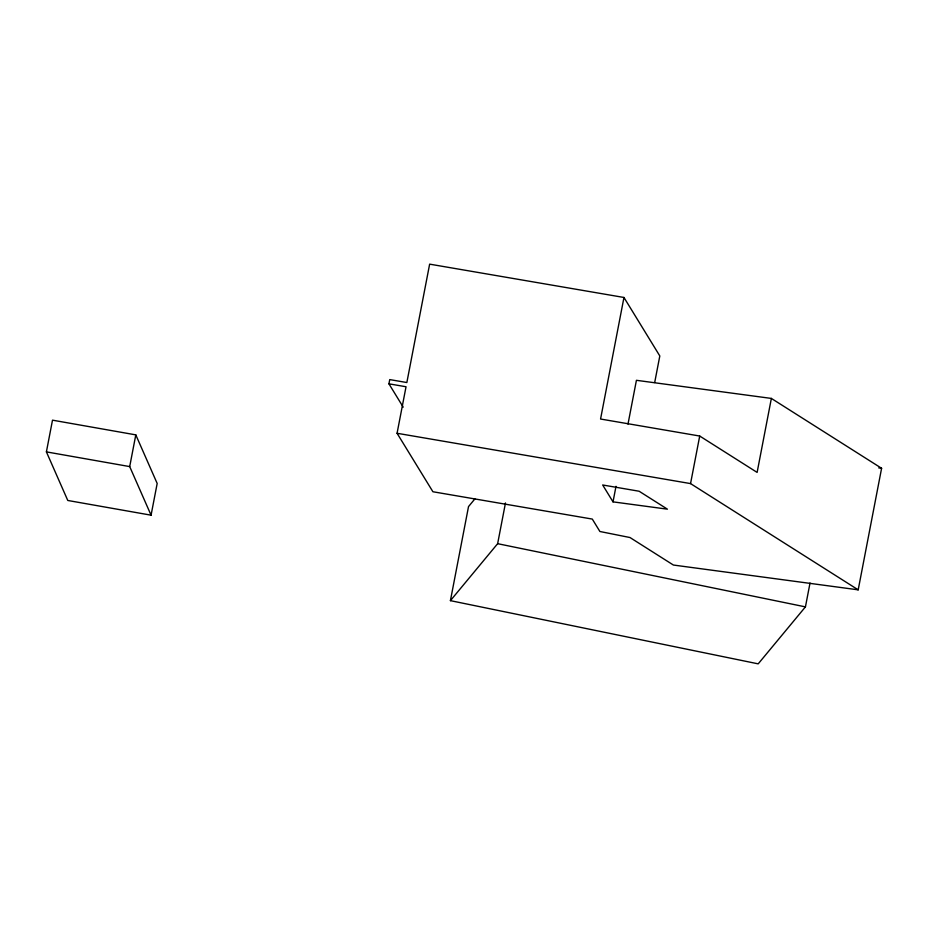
<?xml version="1.0" encoding="UTF-8"?>
<svg xmlns="http://www.w3.org/2000/svg" width="928" height="928" viewBox="0 0 928 928"><rect width="100%" height="100%" fill="white"/><g stroke="black" fill="none" stroke-linecap="round" stroke-linejoin="round"><path stroke-width="1.39" d="M46.4 451.878L52.502 420.164L135.801 434.872L157.18 483.465L151.067 515.179L67.779 500.47L46.4 451.878L129.7 466.587L151.067 515.179M129.7 466.587L135.801 434.872M403.216 407.137L388.936 383.832L389.748 379.598L406.847 382.533L429.641 264.144L623.964 297.47L659.808 355.958L654.692 382.533M627.989 424.119L636.422 380.306L771.365 398.425L881.6 468.292L858.191 589.837L673.392 565.036L629.996 537.532L599.906 531.5L592.296 519.077L432.912 491.747L397.068 433.272L406.035 386.756L388.936 383.832M810.028 583.004L805.434 606.877L758.199 663.856L450.416 600.648L468.524 506.584L474.881 498.916M450.416 600.648L497.64 543.68L505.482 502.953M623.964 297.47L600.567 419.027L699.712 436.032L757.12 472.41L771.365 398.425M613.014 501.862L602.678 484.984L639.125 491.237L667.418 509.17L613.014 501.862L616.006 486.318M858.191 589.837L690.548 483.592L699.712 436.032M878.735 467.909L881.6 468.292M397.068 433.272L690.548 483.592M497.64 543.68L805.434 606.877"/></g></svg>
